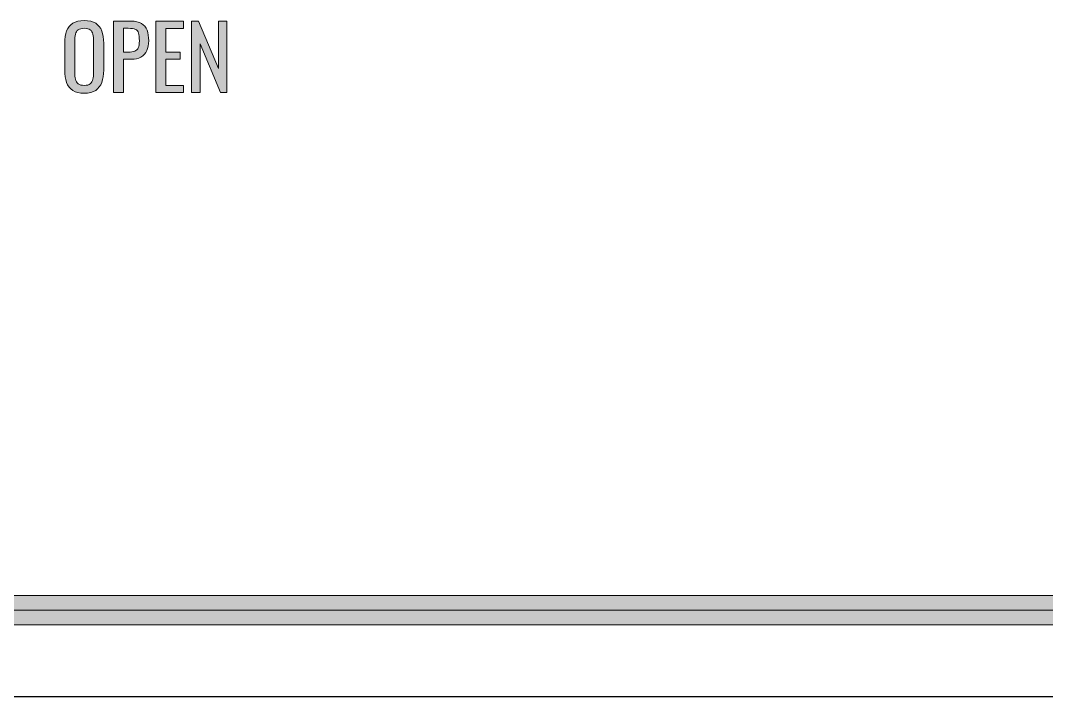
# Model space of a CAD drawing. Header units: inches. Extents: x 63 to 550, y 310 to 482.
# Drawn here: x 402.4 to 472.3, y 310.5 to 356.6 of the extents above; entities that cross this region are included whole.
import ezdxf

# ---------------------------------------------------------------- set-up
doc = ezdxf.new("R2010")
doc.units = ezdxf.units.IN
doc.header["$MEASUREMENT"] = 0
for name, color, linetype in [('Air Cond_Holes v2_0', 7, 'Continuous'), ('LINES', 7, 'Continuous'), ('TEXT', 7, 'Continuous')]:
    doc.layers.add(name, color=color, linetype=linetype)

# ---------------------------------------------------------------- blocks, each defined once
blk = doc.blocks.new('block 126')
at = {"layer": 'Air Cond_Holes v2_0', "color": 7, "lineweight": 25}
blk.add_lwpolyline([(62.75, 310.5), (550.25, 310.5)], dxfattribs=at)
blk = doc.blocks.new('block 182')
at = {"layer": 'LINES'}
h = blk.add_hatch(color=7, dxfattribs=at)
h.dxf.hatch_style = 2
h.paths.add_polyline_path([(540.75, 315.38), (72.25, 315.38), (72.25, 317.38), (540.75, 317.38)])
at = {"layer": 'LINES', "lineweight": 0}
for points in [[(540.75, 315.38), (72.25, 315.38), (72.25, 317.38), (540.75, 317.38), (540.75, 315.38)], [(73.25, 316.38), (539.75, 316.38)]]:
    blk.add_lwpolyline(points, dxfattribs=at)
blk = doc.blocks.new('block 192')
at = {"layer": 'TEXT'}
h = blk.add_hatch(color=7, dxfattribs=at)
h.dxf.hatch_style = 2
edge = h.paths.add_edge_path()
edge.add_spline(control_points=[(406.713, 351.597), (406.385, 351.597), (406.122, 351.66), (405.927, 351.789), (405.73, 351.917), (405.591, 352.1), (405.507, 352.338), (405.423, 352.575), (405.381, 352.854), (405.381, 353.175), (405.381, 353.175), (405.381, 355.017), (405.381, 355.017), (405.381, 355.337), (405.424, 355.611), (405.51, 355.842), (405.596, 356.071), (405.735, 356.248), (405.93, 356.37), (406.123, 356.491), (406.385, 356.553), (406.713, 356.553), (407.04, 356.553), (407.301, 356.49), (407.492, 356.366), (407.685, 356.242), (407.823, 356.066), (407.909, 355.839), (407.995, 355.61), (408.038, 355.337), (408.038, 355.017), (408.038, 355.017), (408.038, 353.169), (408.038, 353.169), (408.038, 352.853), (407.995, 352.576), (407.909, 352.341), (407.823, 352.104), (407.685, 351.922), (407.492, 351.792), (407.301, 351.661), (407.04, 351.597), (406.713, 351.597)], knot_values=[0, 0, 0, 0, 1, 1, 1, 2, 2, 2, 3, 3, 3, 4, 4, 4, 5, 5, 5, 6, 6, 6, 7, 7, 7, 8, 8, 8, 9, 9, 9, 10, 10, 10, 11, 11, 11, 12, 12, 12, 13, 13, 13, 14, 14, 14, 14], degree=3, periodic=0)
edge = h.paths.add_edge_path()
edge.add_spline(control_points=[(406.713, 352.131), (406.893, 352.131), (407.028, 352.168), (407.12, 352.241), (407.213, 352.315), (407.274, 352.42), (407.307, 352.554), (407.339, 352.688), (407.354, 352.845), (407.354, 353.024), (407.354, 353.024), (407.354, 355.154), (407.354, 355.154), (407.354, 355.335), (407.339, 355.489), (407.307, 355.62), (407.274, 355.75), (407.213, 355.85), (407.12, 355.92), (407.028, 355.989), (406.893, 356.024), (406.713, 356.024), (406.532, 356.024), (406.396, 355.989), (406.302, 355.92), (406.207, 355.85), (406.145, 355.75), (406.112, 355.62), (406.08, 355.489), (406.064, 355.335), (406.064, 355.154), (406.064, 355.154), (406.064, 353.024), (406.064, 353.024), (406.064, 352.845), (406.08, 352.688), (406.112, 352.554), (406.145, 352.42), (406.207, 352.315), (406.302, 352.241), (406.396, 352.168), (406.532, 352.131), (406.713, 352.131)], knot_values=[0, 0, 0, 0, 1, 1, 1, 2, 2, 2, 3, 3, 3, 4, 4, 4, 5, 5, 5, 6, 6, 6, 7, 7, 7, 8, 8, 8, 9, 9, 9, 10, 10, 10, 11, 11, 11, 12, 12, 12, 13, 13, 13, 14, 14, 14, 14], degree=3, periodic=0)
h = blk.add_hatch(color=7, dxfattribs=at)
h.dxf.hatch_style = 2
edge = h.paths.add_edge_path()
edge.add_spline(control_points=[(408.704, 351.65), (408.704, 351.65), (408.704, 356.511), (408.704, 356.511), (408.704, 356.511), (409.91, 356.511), (409.91, 356.511), (410.202, 356.511), (410.436, 356.458), (410.609, 356.352), (410.783, 356.245), (410.91, 356.093), (410.99, 355.893), (411.07, 355.692), (411.11, 355.45), (411.11, 355.167), (411.11, 354.91), (411.065, 354.688), (410.976, 354.501), (410.886, 354.312), (410.752, 354.168), (410.576, 354.065), (410.4, 353.964), (410.181, 353.913), (409.916, 353.913), (409.916, 353.913), (409.383, 353.913), (409.383, 353.913), (409.383, 353.913), (409.383, 351.65), (409.383, 351.65), (409.383, 351.65), (408.704, 351.65), (408.704, 351.65)], knot_values=[0, 0, 0, 0, 1, 1, 1, 2, 2, 2, 3, 3, 3, 4, 4, 4, 5, 5, 5, 6, 6, 6, 7, 7, 7, 8, 8, 8, 9, 9, 9, 10, 10, 10, 11, 11, 11, 11], degree=3, periodic=0)
edge = h.paths.add_edge_path()
edge.add_spline(control_points=[(409.383, 354.398), (409.383, 354.398), (409.694, 354.398), (409.694, 354.398), (409.891, 354.398), (410.044, 354.421), (410.156, 354.465), (410.269, 354.509), (410.349, 354.586), (410.396, 354.695), (410.444, 354.806), (410.469, 354.961), (410.469, 355.16), (410.469, 355.393), (410.451, 355.57), (410.417, 355.694), (410.384, 355.818), (410.312, 355.904), (410.204, 355.952), (410.097, 356.001), (409.929, 356.024), (409.7, 356.024), (409.7, 356.024), (409.383, 356.024), (409.383, 356.024), (409.383, 356.024), (409.383, 354.398), (409.383, 354.398)], knot_values=[0, 0, 0, 0, 1, 1, 1, 2, 2, 2, 3, 3, 3, 4, 4, 4, 5, 5, 5, 6, 6, 6, 7, 7, 7, 8, 8, 8, 9, 9, 9, 9], degree=3, periodic=0)
h = blk.add_hatch(color=7, dxfattribs=at)
h.dxf.hatch_style = 2
h.paths.add_polyline_path([(411.584, 351.65), (411.584, 356.511), (413.469, 356.511), (413.469, 356.007), (412.263, 356.007), (412.263, 354.398), (413.24, 354.398), (413.24, 353.919), (412.263, 353.919), (412.263, 352.137), (413.48, 352.137), (413.48, 351.65)])
h = blk.add_hatch(color=7, dxfattribs=at)
h.dxf.hatch_style = 2
h.paths.add_polyline_path([(414.026, 351.65), (414.026, 356.511), (414.488, 356.511), (415.868, 353.282), (415.868, 356.511), (416.433, 356.511), (416.433, 351.65), (416, 351.65), (414.603, 354.969), (414.603, 351.65)])
at = {"layer": 'TEXT', "lineweight": 0}
for points in [[(411.584, 351.65), (411.584, 356.511), (413.469, 356.511), (413.469, 356.007), (412.263, 356.007), (412.263, 354.398), (413.24, 354.398), (413.24, 353.919), (412.263, 353.919), (412.263, 352.137), (413.48, 352.137), (413.48, 351.65), (411.584, 351.65)], [(414.026, 351.65), (414.026, 356.511), (414.488, 356.511), (415.868, 353.282), (415.868, 356.511), (416.433, 356.511), (416.433, 351.65), (416, 351.65), (414.603, 354.969), (414.603, 351.65), (414.026, 351.65)]]:
    blk.add_lwpolyline(points, dxfattribs=at)
for points, knots in [([(406.713, 351.597), (406.385, 351.597), (406.122, 351.66), (405.927, 351.789), (405.73, 351.917), (405.591, 352.1), (405.507, 352.338), (405.423, 352.575), (405.381, 352.854), (405.381, 353.175), (405.381, 353.175), (405.381, 355.017), (405.381, 355.017), (405.381, 355.337), (405.424, 355.611), (405.51, 355.842), (405.596, 356.071), (405.735, 356.248), (405.93, 356.37), (406.123, 356.491), (406.385, 356.553), (406.713, 356.553), (407.04, 356.553), (407.301, 356.49), (407.492, 356.366), (407.685, 356.242), (407.823, 356.066), (407.909, 355.839), (407.995, 355.61), (408.038, 355.337), (408.038, 355.017), (408.038, 355.017), (408.038, 353.169), (408.038, 353.169), (408.038, 352.853), (407.995, 352.576), (407.909, 352.341), (407.823, 352.104), (407.685, 351.922), (407.492, 351.792), (407.301, 351.661), (407.04, 351.597), (406.713, 351.597)], [0, 0, 0, 0, 1, 1, 1, 2, 2, 2, 3, 3, 3, 4, 4, 4, 5, 5, 5, 6, 6, 6, 7, 7, 7, 8, 8, 8, 9, 9, 9, 10, 10, 10, 11, 11, 11, 12, 12, 12, 13, 13, 13, 14, 14, 14, 14]), ([(406.713, 352.131), (406.893, 352.131), (407.028, 352.168), (407.12, 352.241), (407.213, 352.315), (407.274, 352.42), (407.307, 352.554), (407.339, 352.688), (407.354, 352.845), (407.354, 353.024), (407.354, 353.024), (407.354, 355.154), (407.354, 355.154), (407.354, 355.335), (407.339, 355.489), (407.307, 355.62), (407.274, 355.75), (407.213, 355.85), (407.12, 355.92), (407.028, 355.989), (406.893, 356.024), (406.713, 356.024), (406.532, 356.024), (406.396, 355.989), (406.302, 355.92), (406.207, 355.85), (406.145, 355.75), (406.112, 355.62), (406.08, 355.489), (406.064, 355.335), (406.064, 355.154), (406.064, 355.154), (406.064, 353.024), (406.064, 353.024), (406.064, 352.845), (406.08, 352.688), (406.112, 352.554), (406.145, 352.42), (406.207, 352.315), (406.302, 352.241), (406.396, 352.168), (406.532, 352.131), (406.713, 352.131)], [0, 0, 0, 0, 1, 1, 1, 2, 2, 2, 3, 3, 3, 4, 4, 4, 5, 5, 5, 6, 6, 6, 7, 7, 7, 8, 8, 8, 9, 9, 9, 10, 10, 10, 11, 11, 11, 12, 12, 12, 13, 13, 13, 14, 14, 14, 14]), ([(408.704, 351.65), (408.704, 351.65), (408.704, 356.511), (408.704, 356.511), (408.704, 356.511), (409.91, 356.511), (409.91, 356.511), (410.202, 356.511), (410.436, 356.458), (410.609, 356.352), (410.783, 356.245), (410.91, 356.093), (410.99, 355.893), (411.07, 355.692), (411.11, 355.45), (411.11, 355.167), (411.11, 354.91), (411.065, 354.688), (410.976, 354.501), (410.886, 354.312), (410.752, 354.168), (410.576, 354.065), (410.4, 353.964), (410.181, 353.913), (409.916, 353.913), (409.916, 353.913), (409.383, 353.913), (409.383, 353.913), (409.383, 353.913), (409.383, 351.65), (409.383, 351.65), (409.383, 351.65), (408.704, 351.65), (408.704, 351.65)], [0, 0, 0, 0, 1, 1, 1, 2, 2, 2, 3, 3, 3, 4, 4, 4, 5, 5, 5, 6, 6, 6, 7, 7, 7, 8, 8, 8, 9, 9, 9, 10, 10, 10, 11, 11, 11, 11]), ([(409.383, 354.398), (409.383, 354.398), (409.694, 354.398), (409.694, 354.398), (409.891, 354.398), (410.044, 354.421), (410.156, 354.465), (410.269, 354.509), (410.349, 354.586), (410.396, 354.695), (410.444, 354.806), (410.469, 354.961), (410.469, 355.16), (410.469, 355.393), (410.451, 355.57), (410.417, 355.694), (410.384, 355.818), (410.312, 355.904), (410.204, 355.952), (410.097, 356.001), (409.929, 356.024), (409.7, 356.024), (409.7, 356.024), (409.383, 356.024), (409.383, 356.024), (409.383, 356.024), (409.383, 354.398), (409.383, 354.398)], [0, 0, 0, 0, 1, 1, 1, 2, 2, 2, 3, 3, 3, 4, 4, 4, 5, 5, 5, 6, 6, 6, 7, 7, 7, 8, 8, 8, 9, 9, 9, 9])]:
    blk.add_open_spline(points, degree=3, knots=knots, dxfattribs=at)

msp = doc.modelspace()

# ---------------------------------------------------------------- block references
at = {"layer": 'Air Cond_Holes v2_0'}
msp.add_blockref('block 126', (0, 0), dxfattribs=at)
at = {"layer": 'LINES'}
msp.add_blockref('block 182', (0, 0), dxfattribs=at)
at = {"layer": 'TEXT'}
msp.add_blockref('block 192', (0, 0), dxfattribs=at)

doc.saveas('drawing.dxf')
